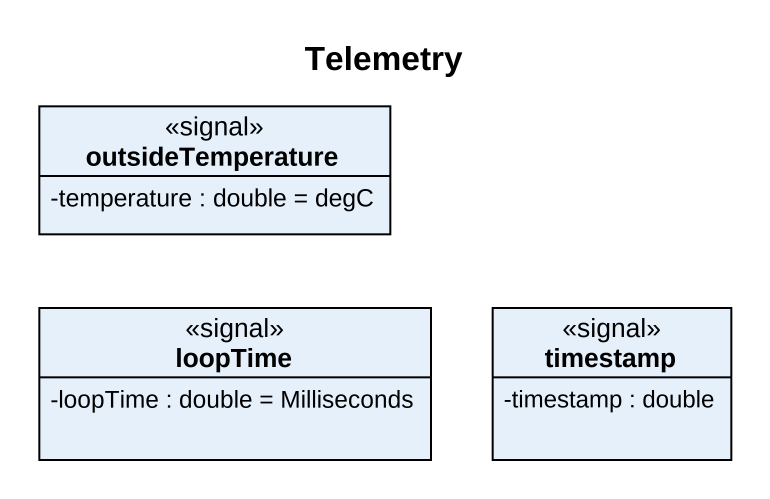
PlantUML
@startuml
title Telemetry
hide circle
hide empty members
skinparam classAttributeIconSize 0
class outsideTemperature <<signal>> {
  -temperature : double = degC
}
class loopTime <<signal>> {
  -loopTime : double = Milliseconds
}
class timestamp <<signal>> {
  -timestamp : double
}
@enduml
